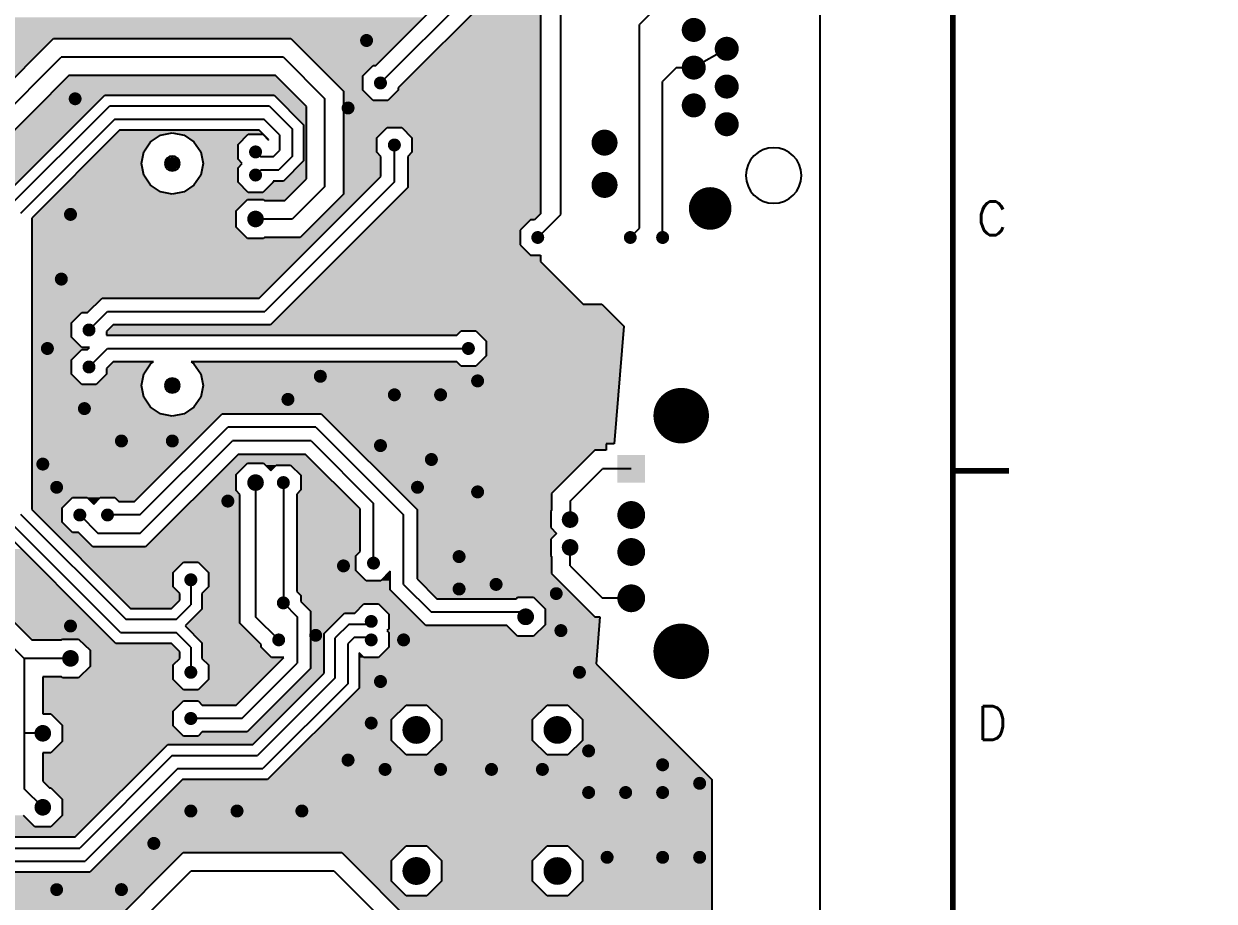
# Model space of a CAD drawing. Extents: x 295 to 953, y 10 to 290.
# Drawn here: x 799.1 to 905.3, y 111.6 to 189.9 of the extents above; entities that cross this region are included whole.
import ezdxf
from ezdxf.enums import TextEntityAlignment as Align

# ---------------------------------------------------------------- set-up
doc = ezdxf.new("R2010")
doc.units = 0
doc.header["$LTSCALE"] = 5
doc.header["$MEASUREMENT"] = 0
doc.layers.get('0').update_dxf_attribs({"linetype": 'CONTINUOUS', "lineweight": 25})
for name, color, linetype in [('19_SOLD_GBR', 4, 'CONTINUOUS'), ('문자', 4, 'CONTINUOUS'), ('테두리', 3, 'CONTINUOUS')]:
    doc.layers.add(name, color=color, linetype=linetype)
doc.layers.add('6', color=6, linetype='CONTINUOUS', lineweight=13)
doc.styles.get("Standard").update_dxf_attribs({"font": 'simplex.shx'})
doc.styles.add('굴림체', font='')
doc.styles.get('굴림체').set_extended_font_data('GulimChe')

# ---------------------------------------------------------------- blocks, each defined once
blk = doc.blocks.new('C')
at = {"layer": '테두리'}
blk.add_line((405, 285), (405, 15), dxfattribs=at)
at = {"layer": '테두리', "const_width": 0.5}
for points in [[(15, 285), (15, 15), (405, 15), (405, 285), (15, 285)], [(410, 150), (405, 150)]]:
    blk.add_lwpolyline(points, dxfattribs=at)
at = {"layer": '문자'}
for s, p in [('C', (408.5, 172.5)), ('D', (408.5, 127.5))]:
    blk.add_text(s, height=3, dxfattribs=at).set_placement(p, align=Align.MIDDLE)

msp = doc.modelspace()

# ---------------------------------------------------------------- linework, layer by layer
for points, const_width in [([(859.41, 189.31, -1), (858.34, 189.31, -1)], 1.07), ([(829.99, 188.37, -1), (829.41, 188.37, -1)], 0.577), ([(862.35, 187.63, -1), (861.28, 187.63, -1)], 1.07), ([(859.41, 185.95, -1), (858.34, 185.95, -1)], 1.07), ([(831.23, 184.58, -1), (830.65, 184.58, -1)], 0.577), ([(862.35, 184.26, -1), (861.28, 184.26, -1)], 1.07), ([(804, 183.17, -1), (803.43, 183.17, -1)], 0.577), ([(859.41, 182.58, -1), (858.34, 182.58, -1)], 1.07), ([(828.34, 182.35, -1), (827.76, 182.35, -1)], 0.577), ([(862.35, 180.9, -1), (861.28, 180.9, -1)], 1.07), ([(832.47, 179.05, -1), (831.89, 179.05, -1)], 0.577), ([(851.5, 179.26, -1), (850.34, 179.26, -1)], 1.16), ([(820.09, 178.43, -1), (819.51, 178.43, -1)], 0.577), ([(812.67, 177.4, -1), (812.09, 177.4, -1)], 0.577), ([(820.09, 176.37, -1), (819.51, 176.37, -1)], 0.577), ([(851.5, 175.49, -1), (850.34, 175.49, -1)], 1.16), ([(861.29, 173.39, -1), (859.39, 173.39, -1)], 1.9), ([(803.59, 172.86, -1), (803.01, 172.86, -1)], 0.577), ([(820.17, 172.45, -1), (819.43, 172.45, -1)], 0.742), ([(845.25, 170.8, -1), (844.68, 170.8, -1)], 0.577), ([(853.5, 170.8, -1), (852.93, 170.8, -1)], 0.577), ([(856.39, 170.8, -1), (855.81, 170.8, -1)], 0.577), ([(802.77, 167.09, -1), (802.19, 167.09, -1)], 0.577), ([(805.24, 162.55, -1), (804.66, 162.55, -1)], 0.577), ([(801.53, 160.9, -1), (800.95, 160.9, -1)], 0.577), ([(839.07, 160.9, -1), (838.49, 160.9, -1)], 0.577), ([(805.24, 159.25, -1), (804.66, 159.25, -1)], 0.577), ([(812.67, 157.6, -1), (812.09, 157.6, -1)], 0.577), ([(825.87, 158.42, -1), (825.29, 158.42, -1)], 0.577), ([(839.89, 158.01, -1), (839.31, 158.01, -1)], 0.577), ([(832.47, 156.77, -1), (831.89, 156.77, -1)], 0.577), ([(836.59, 156.77, -1), (836.01, 156.77, -1)], 0.577), ([(858.99, 154.91, -1), (856.52, 154.91, -1)], 2.48), ([(804.83, 155.54, -1), (804.25, 155.54, -1)], 0.577), ([(822.98, 156.36, -1), (822.4, 156.36, -1)], 0.577), ([(808.13, 152.65, -1), (807.55, 152.65, -1)], 0.577), ([(812.67, 152.65, -1), (812.09, 152.65, -1)], 0.577), ([(831.23, 152.24, -1), (830.65, 152.24, -1)], 0.577), ([(801.12, 150.59, -1), (800.54, 150.59, -1)], 0.577), ([(835.77, 151, -1), (835.19, 151, -1)], 0.577), ([(820.17, 148.94, -1), (819.43, 148.94, -1)], 0.742), ([(802.35, 148.52, -1), (801.78, 148.52, -1)], 0.577), ([(822.57, 148.94, -1), (821.99, 148.94, -1)], 0.577), ([(834.53, 148.52, -1), (833.95, 148.52, -1)], 0.577), ([(839.89, 148.11, -1), (839.31, 148.11, -1)], 0.577), ([(817.62, 147.29, -1), (817.04, 147.29, -1)], 0.577), ([(804.42, 146.05, -1), (803.84, 146.05, -1)], 0.577), ([(806.89, 146.05, -1), (806.31, 146.05, -1)], 0.577), ([(853.92, 146.05, -1), (852.68, 146.05, -1)], 1.24), ([(848.22, 145.64, -1), (847.48, 145.64, -1)], 0.742), ([(848.22, 143.16, -1), (847.48, 143.16, -1)], 0.742), ([(853.92, 142.75, -1), (852.68, 142.75, -1)], 1.24), ([(830.61, 141.76, -1), (830.03, 141.76, -1)], 0.577), ([(838.24, 142.34, -1), (837.66, 142.34, -1)], 0.577), ([(827.93, 141.51, -1), (827.35, 141.51, -1)], 0.577), ([(814.32, 140.27, -1), (813.74, 140.27, -1)], 0.577), ([(841.54, 139.86, -1), (840.96, 139.86, -1)], 0.577), ([(838.24, 139.45, -1), (837.66, 139.45, -1)], 0.577), ([(846.9, 139.04, -1), (846.33, 139.04, -1)], 0.577), ([(853.92, 138.62, -1), (852.68, 138.62, -1)], 1.24), ([(822.57, 138.21, -1), (821.99, 138.21, -1)], 0.577), ([(830.4, 136.56, -1), (829.83, 136.56, -1)], 0.577), ([(844.26, 136.97, -1), (843.51, 136.97, -1)], 0.742), ([(803.59, 136.15, -1), (803.01, 136.15, -1)], 0.577), ([(825.45, 135.32, -1), (824.88, 135.32, -1)], 0.577), ([(847.32, 135.74, -1), (846.74, 135.74, -1)], 0.577), ([(858.99, 133.89, -1), (856.52, 133.89, -1)], 2.48), ([(822.15, 134.91, -1), (821.58, 134.91, -1)], 0.577), ([(830.4, 134.91, -1), (829.83, 134.91, -1)], 0.577), ([(833.29, 134.91, -1), (832.71, 134.91, -1)], 0.577), ([(803.67, 133.26, -1), (802.93, 133.26, -1)], 0.742), ([(814.32, 132.02, -1), (813.74, 132.02, -1)], 0.577), ([(831.23, 131.2, -1), (830.65, 131.2, -1)], 0.577), ([(848.97, 132.02, -1), (848.39, 132.02, -1)], 0.577), ([(814.32, 127.9, -1), (813.74, 127.9, -1)], 0.577), ([(830.4, 127.49, -1), (829.83, 127.49, -1)], 0.577), ([(834.76, 126.88, -1), (833.52, 126.88, -1)], 1.24), ([(847.33, 126.88, -1), (846.1, 126.88, -1)], 1.24), ([(801.2, 126.58, -1), (800.46, 126.58, -1)], 0.742), ([(849.79, 125.01, -1), (849.21, 125.01, -1)], 0.577), ([(828.34, 124.19, -1), (827.76, 124.19, -1)], 0.577), ([(856.39, 123.77, -1), (855.81, 123.77, -1)], 0.577), ([(831.64, 123.36, -1), (831.06, 123.36, -1)], 0.577), ([(836.59, 123.36, -1), (836.01, 123.36, -1)], 0.577), ([(841.13, 123.36, -1), (840.55, 123.36, -1)], 0.577), ([(845.67, 123.36, -1), (845.09, 123.36, -1)], 0.577), ([(859.69, 122.12, -1), (859.11, 122.12, -1)], 0.577), ([(849.79, 121.3, -1), (849.21, 121.3, -1)], 0.577), ([(853.09, 121.3, -1), (852.51, 121.3, -1)], 0.577), ([(856.39, 121.3, -1), (855.81, 121.3, -1)], 0.577), ([(801.2, 119.98, -1), (800.46, 119.98, -1)], 0.742), ([(814.32, 119.65, -1), (813.74, 119.65, -1)], 0.577), ([(818.44, 119.65, -1), (817.86, 119.65, -1)], 0.577), ([(824.22, 119.65, -1), (823.64, 119.65, -1)], 0.577), ([(811.02, 116.76, -1), (810.44, 116.76, -1)], 0.577), ([(851.44, 115.52, -1), (850.86, 115.52, -1)], 0.577), ([(856.39, 115.52, -1), (855.81, 115.52, -1)], 0.577), ([(859.69, 115.52, -1), (859.11, 115.52, -1)], 0.577), ([(834.76, 114.3, -1), (833.52, 114.3, -1)], 1.24), ([(847.33, 114.3, -1), (846.1, 114.3, -1)], 1.24), ([(802.35, 112.64, -1), (801.78, 112.64, -1)], 0.577), ([(808.13, 112.64, -1), (807.55, 112.64, -1)], 0.577)]:
    msp.add_lwpolyline(points, format="xyb", close=True, dxfattribs=dict(const_width=const_width))
msp.add_solid([(852.06, 151.41), (852.06, 148.94), (854.54, 151.41), (854.54, 148.94)])
at = {"layer": '19_SOLD_GBR', "color": 7}
for p, q in [((870.13, 232.67), (870.13, 102.32)), ((845.21, 202.22), (845.21, 172.92)), ((830.52, 186.14), (840.68, 196.3)), ((830.94, 184.58), (842.08, 195.71)), ((847.03, 172.86), (847.03, 195.96)), ((843.48, 195.13), (832.51, 184.16)), ((856.93, 192.68), (854.04, 189.79)), ((854.04, 171.62), (854.04, 189.79)), ((788.45, 175.2), (801.79, 188.54)), ((801.79, 188.54), (822.96, 188.54)), ((822.96, 188.54), (827.64, 183.86)), ((790.1, 174.51), (802.48, 186.89)), ((822.28, 186.89), (802.48, 186.89)), ((822.28, 186.89), (825.99, 183.17)), ((861.81, 187.63), (858.87, 185.95)), ((829.37, 185.23), (830.29, 186.14)), ((830.29, 186.14), (830.52, 186.14)), ((857.34, 185.95), (856.1, 184.71)), ((857.34, 185.95), (858.87, 185.95)), ((803.16, 185.24), (791.75, 173.83)), ((821.59, 185.24), (803.16, 185.24)), ((824.34, 182.49), (821.59, 185.24)), ((829.37, 183.93), (829.37, 185.23)), ((856.1, 170.8), (856.1, 184.71)), ((827.64, 183.86), (827.64, 174.65)), ((830.29, 183.01), (829.37, 183.93)), ((832.51, 183.93), (831.59, 183.01)), ((832.51, 184.16), (832.51, 183.93)), ((796.7, 173.85), (806.36, 183.5)), ((806.36, 183.5), (821.45, 183.5)), ((821.45, 183.5), (824.09, 180.86)), ((825.99, 175.34), (825.99, 183.17)), ((831.59, 183.01), (830.29, 183.01)), ((797.69, 173.44), (806.77, 182.51)), ((821.04, 182.51), (806.77, 182.51)), ((821.04, 182.51), (823.1, 180.45)), ((824.34, 176.02), (824.34, 182.49)), ((807.26, 181.36), (798.85, 172.94)), ((807.26, 181.36), (820.55, 181.36)), ((821.95, 179.96), (820.55, 181.36)), ((823.1, 178.06), (823.1, 180.45)), ((824.09, 180.86), (824.09, 177.65)), ((830.61, 179.7), (831.53, 180.62)), ((831.53, 180.62), (832.83, 180.62)), ((832.83, 180.62), (833.75, 179.7)), ((807.67, 180.37), (799.84, 172.53)), ((820.13, 180.37), (807.67, 180.37)), ((810.44, 179.34), (811.33, 179.93)), ((811.33, 179.93), (812.38, 180.14)), ((812.38, 180.14), (813.43, 179.93)), ((813.43, 179.93), (814.31, 179.34)), ((818.24, 179.08), (819.15, 180)), ((819.15, 180), (820.45, 180)), ((820.96, 179.55), (820.13, 180.37)), ((820.45, 180), (820.96, 179.49)), ((820.96, 179.49), (820.96, 179.55)), ((821.95, 179.96), (821.95, 178.55)), ((830.61, 178.4), (830.61, 179.7)), ((833.75, 179.7), (833.75, 178.4)), ((809.64, 177.4), (809.85, 178.45)), ((809.85, 178.45), (810.44, 179.34)), ((814.31, 179.34), (814.91, 178.45)), ((814.91, 178.45), (815.12, 177.4)), ((818.24, 177.78), (818.24, 179.08)), ((819.8, 178.43), (820.26, 177.98)), ((821.37, 177.98), (821.95, 178.55)), ((830.98, 178.03), (830.61, 178.4)), ((832.18, 175.75), (832.18, 179.05)), ((833.75, 178.4), (833.37, 178.03)), ((809.85, 176.35), (809.64, 177.4)), ((813.04, 177.4), (811.72, 177.4)), ((812.38, 178.06), (812.38, 176.74)), ((815.12, 177.4), (814.91, 176.35)), ((818.62, 177.4), (818.24, 177.78)), ((818.24, 177.02), (818.62, 177.4)), ((821.37, 177.98), (820.26, 177.98)), ((823.1, 178.06), (821.87, 176.82)), ((824.09, 177.65), (822.28, 175.83)), ((830.98, 176.24), (830.98, 178.03)), ((833.37, 178.03), (833.37, 175.25)), ((810.44, 175.46), (809.85, 176.35)), ((814.91, 176.35), (814.31, 175.46)), ((818.24, 175.72), (818.24, 177.02)), ((819.8, 176.37), (820.26, 176.82)), ((820.13, 165.4), (830.98, 176.24)), ((820.26, 176.82), (821.87, 176.82)), ((811.33, 174.87), (810.44, 175.46)), ((814.31, 175.46), (813.43, 174.87)), ((819.15, 174.8), (818.24, 175.72)), ((821.37, 175.72), (820.45, 174.8)), ((832.18, 175.75), (820.63, 164.2)), ((833.37, 175.25), (821.12, 163)), ((821.37, 175.83), (821.37, 175.72)), ((822.28, 175.83), (821.37, 175.83)), ((822.42, 174.1), (824.34, 176.02)), ((825.99, 175.34), (823.1, 172.45)), ((812.38, 174.66), (811.33, 174.87)), ((813.43, 174.87), (812.38, 174.66)), ((818.07, 173.17), (819.08, 174.18)), ((819.08, 174.18), (820.52, 174.18)), ((820.45, 174.8), (819.15, 174.8)), ((820.52, 174.18), (820.6, 174.1)), ((820.6, 174.1), (822.42, 174.1)), ((827.64, 174.65), (823.79, 170.8)), ((818.07, 171.73), (818.07, 173.17)), ((799.84, 172.53), (799.84, 146.54)), ((819.8, 172.45), (823.1, 172.45)), ((844.31, 172.37), (843.4, 171.45)), ((844.67, 172.37), (844.31, 172.37)), ((845.21, 172.92), (844.67, 172.37)), ((844.97, 170.8), (847.03, 172.86)), ((819.08, 170.72), (818.07, 171.73)), ((843.4, 171.45), (843.4, 170.15)), ((853.22, 170.8), (854.04, 171.62)), ((820.52, 170.72), (819.08, 170.72)), ((820.6, 170.8), (820.52, 170.72)), ((823.79, 170.8), (820.6, 170.8)), ((843.4, 170.15), (844.31, 169.23)), ((844.31, 169.23), (845.21, 169.23)), ((845.21, 169.23), (845.21, 168.67)), ((845.21, 168.67), (849.02, 164.86)), ((804.83, 164.12), (806.11, 165.4)), ((806.11, 165.4), (820.13, 165.4)), ((849.02, 164.86), (850.67, 164.86)), ((850.67, 164.86), (852.63, 162.9)), ((803.39, 163.2), (804.3, 164.12)), ((804.3, 164.12), (804.83, 164.12)), ((804.95, 162.55), (806.6, 164.2)), ((806.6, 164.2), (820.63, 164.2)), ((803.39, 161.9), (803.39, 163.2)), ((807.1, 163), (806.52, 162.43)), ((806.52, 162.43), (806.52, 162.1)), ((821.12, 163), (807.1, 163)), ((837.76, 162.1), (838.13, 162.47)), ((838.13, 162.47), (839.43, 162.47)), ((839.43, 162.47), (840.35, 161.55)), ((852.63, 162.9), (851.77, 152.4)), ((804.3, 160.98), (803.39, 161.9)), ((806.52, 162.1), (837.76, 162.1)), ((840.35, 161.55), (840.35, 160.25)), ((803.39, 159.9), (804.3, 160.82)), ((804.99, 160.98), (804.3, 160.98)), ((804.3, 160.82), (804.83, 160.82)), ((804.83, 160.82), (804.99, 160.98)), ((804.95, 159.25), (806.6, 160.9)), ((806.6, 160.9), (838.78, 160.9)), ((803.39, 158.6), (803.39, 159.9)), ((807.1, 159.7), (806.52, 159.13)), ((810.69, 159.7), (807.1, 159.7)), ((809.85, 158.65), (810.44, 159.54)), ((810.44, 159.54), (810.69, 159.7)), ((814.06, 159.7), (814.31, 159.54)), ((837.76, 159.7), (814.06, 159.7)), ((814.31, 159.54), (814.91, 158.65)), ((838.13, 159.33), (837.76, 159.7)), ((839.43, 159.33), (838.13, 159.33)), ((840.35, 160.25), (839.43, 159.33)), ((804.3, 157.68), (803.39, 158.6)), ((806.52, 158.6), (805.6, 157.68)), ((806.52, 159.13), (806.52, 158.6)), ((809.64, 157.6), (809.85, 158.65)), ((812.38, 158.26), (812.38, 156.94)), ((814.91, 158.65), (815.12, 157.6)), ((805.6, 157.68), (804.3, 157.68)), ((809.85, 156.55), (809.64, 157.6)), ((813.04, 157.6), (811.72, 157.6)), ((815.12, 157.6), (814.91, 156.55)), ((810.44, 155.66), (809.85, 156.55)), ((814.91, 156.55), (814.31, 155.66)), ((809, 147.25), (816.83, 155.08)), ((811.33, 155.07), (810.44, 155.66)), ((812.38, 154.86), (811.33, 155.07)), ((813.43, 155.07), (812.38, 154.86)), ((814.31, 155.66), (813.43, 155.07)), ((816.83, 155.08), (825.66, 155.08)), ((825.66, 155.08), (834.2, 146.54)), ((809.49, 146.05), (817.33, 153.89)), ((825.17, 153.89), (817.33, 153.89)), ((825.17, 153.89), (833, 146.05)), ((809.49, 144.4), (817.74, 152.65)), ((824.75, 152.65), (817.74, 152.65)), ((824.75, 152.65), (830.32, 147.08)), ((850.06, 151.82), (846.2, 147.97)), ((851.07, 151.82), (850.06, 151.82)), ((851.07, 152.4), (851.07, 151.82)), ((851.77, 152.4), (851.07, 152.4)), ((818.24, 151.45), (809.99, 143.2)), ((824.26, 151.45), (818.24, 151.45)), ((829.13, 146.59), (824.26, 151.45)), ((818.07, 149.66), (819.08, 150.67)), ((819.08, 150.67), (820.52, 150.67)), ((820.52, 150.67), (821.16, 150.03)), ((821.16, 150.03), (821.63, 150.5)), ((821.63, 150.5), (822.93, 150.5)), ((822.93, 150.5), (823.85, 149.59)), ((847.85, 147.29), (850.74, 150.17)), ((853.3, 150.17), (850.74, 150.17)), ((818.07, 148.22), (818.07, 149.66)), ((819.8, 148.94), (819.8, 136.97)), ((822.28, 148.94), (822.28, 138.21)), ((823.85, 149.59), (823.85, 148.29)), ((802.56, 146.7), (803.48, 147.62)), ((803.48, 147.62), (804.78, 147.62)), ((804.78, 147.62), (805.37, 147.03)), ((805.37, 147.03), (805.95, 147.62)), ((805.95, 147.62), (807.25, 147.62)), ((807.25, 147.62), (807.62, 147.25)), ((818.4, 147.89), (818.07, 148.22)), ((818.4, 136.39), (818.4, 147.89)), ((823.85, 148.29), (823.47, 147.92)), ((823.47, 147.92), (823.47, 139.23)), ((846.2, 147.97), (846.2, 146.44)), ((799.84, 146.54), (808.66, 137.72)), ((802.56, 145.4), (802.56, 146.7)), ((807.62, 147.25), (809, 147.25)), ((829.13, 142.78), (829.13, 146.59)), ((830.32, 141.76), (830.32, 147.08)), ((834.2, 146.54), (834.2, 140.36)), ((847.85, 147.29), (847.85, 145.64)), ((807.76, 135.57), (797.69, 145.64)), ((798.85, 146.13), (808.25, 136.73)), ((804.13, 146.05), (805.78, 144.4)), ((809.49, 146.05), (806.6, 146.05)), ((833, 139.86), (833, 146.05)), ((846.2, 146.44), (846.12, 146.36)), ((846.12, 146.36), (846.12, 144.92)), ((807.35, 134.58), (796.7, 145.23)), ((803.48, 144.48), (802.56, 145.4)), ((804, 144.48), (803.48, 144.48)), ((805.28, 143.2), (804, 144.48)), ((809.49, 144.4), (805.78, 144.4)), ((846.12, 144.92), (846.64, 144.4)), ((846.64, 144.4), (846.12, 143.88)), ((846.12, 143.88), (846.12, 142.44)), ((799.18, 133.26), (790.1, 142.34)), ((791.75, 143.02), (799.86, 134.91)), ((809.99, 143.2), (805.28, 143.2)), ((828.75, 142.41), (829.13, 142.78)), ((828.75, 141.11), (828.75, 142.41)), ((846.12, 142.44), (846.2, 142.36)), ((846.2, 142.36), (846.2, 140.83)), ((847.85, 141.51), (847.85, 143.16)), ((812.46, 140.93), (813.38, 141.84)), ((813.38, 141.84), (814.68, 141.84)), ((814.68, 141.84), (815.6, 140.93)), ((847.85, 141.51), (850.74, 138.62)), ((812.46, 139.63), (812.46, 140.93)), ((814.03, 140.27), (814.03, 138.05)), ((815.6, 140.93), (815.6, 139.63)), ((829.67, 140.19), (828.75, 141.11)), ((830.97, 140.19), (829.67, 140.19)), ((831.81, 141.03), (830.97, 140.19)), ((831.81, 139.37), (831.81, 141.03)), ((834.2, 140.36), (835.97, 138.58)), ((846.2, 140.83), (850.06, 136.97)), ((813.04, 139.05), (812.46, 139.63)), ((815.6, 139.63), (815.02, 139.05)), ((823.47, 139.23), (823.85, 138.86)), ((834.98, 136.19), (831.81, 139.37)), ((833, 139.86), (835.48, 137.39)), ((812.3, 137.72), (813.04, 138.46)), ((812.71, 136.73), (814.03, 138.05)), ((813.04, 138.46), (813.04, 139.05)), ((815.02, 139.05), (815.02, 137.64)), ((822.28, 138.21), (823.52, 136.97)), ((823.85, 138.86), (823.85, 138.34)), ((823.85, 138.34), (824.71, 137.47)), ((828.64, 137.3), (829.46, 138.13)), ((829.46, 138.13), (830.76, 138.13)), ((830.76, 138.13), (831.68, 137.21)), ((835.97, 138.58), (843.04, 138.58)), ((843.04, 138.58), (843.17, 138.71)), ((843.17, 138.71), (844.6, 138.71)), ((844.6, 138.71), (845.62, 137.69)), ((853.3, 138.62), (850.74, 138.62)), ((808.66, 137.72), (812.3, 137.72)), ((815.02, 137.64), (813.53, 136.15)), ((821.87, 134.91), (819.8, 136.97)), ((823.52, 136.97), (823.52, 132.85)), ((824.71, 137.47), (824.71, 132.35)), ((825.91, 135.49), (827.72, 137.3)), ((827.72, 137.3), (828.64, 137.3)), ((831.68, 137.21), (831.68, 135.91)), ((843.88, 137.39), (835.48, 137.39)), ((843.88, 136.97), (843.88, 137.39)), ((845.62, 137.69), (845.62, 136.26)), ((850.06, 136.97), (850.5, 136.97)), ((850.5, 136.97), (850.16, 132.79)), ((812.71, 136.73), (808.25, 136.73)), ((813.53, 136.15), (815.02, 134.66)), ((820.3, 134.5), (818.4, 136.39)), ((828.14, 136.31), (826.9, 135.08)), ((828.14, 136.31), (829.87, 136.31)), ((830.12, 136.56), (829.87, 136.31)), ((831.68, 135.91), (831.51, 135.74)), ((842.22, 136.19), (834.98, 136.19)), ((843.17, 135.24), (842.22, 136.19)), ((845.62, 136.26), (844.6, 135.24)), ((799.86, 134.91), (802.5, 134.91)), ((802.5, 134.91), (802.58, 134.99)), ((802.58, 134.99), (804.02, 134.99)), ((804.02, 134.99), (805.04, 133.98)), ((807.76, 135.57), (812.71, 135.57)), ((814.03, 134.25), (812.71, 135.57)), ((825.91, 131.94), (825.91, 135.49)), ((826.9, 131.53), (826.9, 135.08)), ((828.63, 135.16), (828.05, 134.58)), ((828.63, 135.16), (829.87, 135.16)), ((830.12, 134.91), (829.87, 135.16)), ((831.51, 135.74), (831.68, 135.56)), ((831.68, 135.56), (831.68, 134.26)), ((844.6, 135.24), (843.17, 135.24)), ((805.04, 133.98), (805.04, 132.54)), ((812.3, 134.58), (807.35, 134.58)), ((813.04, 133.84), (812.3, 134.58)), ((813.04, 133.25), (813.04, 133.84)), ((814.03, 134.25), (814.03, 132.02)), ((815.02, 134.66), (815.02, 133.25)), ((820.3, 134.26), (820.3, 134.5)), ((821.21, 133.34), (820.3, 134.26)), ((828.05, 131.03), (828.05, 134.58)), ((829.04, 133.77), (829.04, 130.62)), ((829.46, 133.34), (829.04, 133.77)), ((831.68, 134.26), (830.76, 133.34)), ((803.3, 133.26), (799.18, 133.26)), ((799.18, 133.26), (799.18, 126.58)), ((812.46, 132.68), (813.04, 133.25)), ((815.02, 133.25), (815.6, 132.68)), ((818.07, 129.1), (822.32, 133.34)), ((818.57, 127.9), (823.52, 132.85)), ((822.32, 133.34), (821.21, 133.34)), ((830.76, 133.34), (829.46, 133.34)), ((850.16, 132.79), (860.48, 122.47)), ((805.04, 132.54), (804.02, 131.53)), ((812.46, 131.38), (812.46, 132.68)), ((815.6, 132.68), (815.6, 131.38)), ((824.71, 132.35), (819.06, 126.7)), ((819.56, 125.59), (825.91, 131.94)), ((800.83, 131.61), (800.83, 128.31)), ((802.5, 131.61), (800.83, 131.61)), ((802.58, 131.53), (802.5, 131.61)), ((804.02, 131.53), (802.58, 131.53)), ((813.38, 130.46), (812.46, 131.38)), ((815.6, 131.38), (814.68, 130.46)), ((826.9, 131.53), (819.97, 124.6)), ((828.05, 131.03), (820.46, 123.44)), ((829.04, 130.62), (820.87, 122.45)), ((814.68, 130.46), (813.38, 130.46)), ((812.46, 128.55), (813.38, 129.47)), ((812.46, 127.25), (812.46, 128.55)), ((813.38, 129.47), (814.68, 129.47)), ((814.68, 129.47), (815.05, 129.1)), ((815.05, 129.1), (818.07, 129.1)), ((831.91, 127.8), (833.22, 129.1)), ((833.22, 129.1), (835.06, 129.1)), ((835.06, 129.1), (836.37, 127.8)), ((844.49, 127.8), (845.79, 129.1)), ((845.79, 129.1), (847.64, 129.1)), ((847.64, 129.1), (848.94, 127.8)), ((800.83, 128.31), (801.55, 128.31)), ((801.55, 128.31), (802.56, 127.3)), ((818.57, 127.9), (814.03, 127.9)), ((831.91, 125.95), (831.91, 127.8)), ((836.37, 127.8), (836.37, 125.95)), ((844.49, 125.95), (844.49, 127.8)), ((848.94, 127.8), (848.94, 125.95)), ((800.83, 126.58), (799.18, 126.58)), ((799.18, 126.58), (799.18, 121.63)), ((802.56, 127.3), (802.56, 125.86)), ((813.38, 126.33), (812.46, 127.25)), ((814.68, 126.33), (813.38, 126.33)), ((815.05, 126.7), (814.68, 126.33)), ((819.06, 126.7), (815.05, 126.7)), ((802.56, 125.86), (801.55, 124.85)), ((803.72, 117.34), (811.97, 125.59)), ((811.97, 125.59), (819.56, 125.59)), ((833.22, 124.65), (831.91, 125.95)), ((836.37, 125.95), (835.06, 124.65)), ((845.79, 124.65), (844.49, 125.95)), ((848.94, 125.95), (847.64, 124.65)), ((800.83, 124.85), (800.83, 122.31)), ((801.55, 124.85), (800.83, 124.85)), ((812.38, 124.6), (804.13, 116.35)), ((812.38, 124.6), (819.97, 124.6)), ((835.06, 124.65), (833.22, 124.65)), ((847.64, 124.65), (845.79, 124.65)), ((812.87, 123.44), (804.62, 115.19)), ((812.87, 123.44), (820.46, 123.44)), ((800.83, 122.31), (801.43, 121.71)), ((813.28, 122.45), (805.03, 114.2)), ((820.87, 122.45), (813.28, 122.45)), ((860.48, 122.47), (860.48, 104.14)), ((800.83, 119.98), (799.18, 121.63)), ((801.43, 121.71), (801.55, 121.71)), ((801.55, 121.71), (802.56, 120.7)), ((802.56, 120.7), (802.56, 119.26)), ((800.11, 118.25), (799.1, 119.26)), ((802.56, 119.26), (801.55, 118.25)), ((801.55, 118.25), (800.11, 118.25)), ((797.61, 117.34), (803.72, 117.34)), ((797.2, 116.35), (804.13, 116.35)), ((800.14, 102.74), (813.34, 115.94)), ((813.34, 115.94), (827.5, 115.94)), ((827.5, 115.94), (835.79, 107.64)), ((831.91, 115.23), (833.22, 116.53)), ((833.22, 116.53), (835.06, 116.53)), ((835.06, 116.53), (836.37, 115.23)), ((844.49, 115.23), (845.79, 116.53)), ((845.79, 116.53), (847.64, 116.53)), ((847.64, 116.53), (848.94, 115.23)), ((796.7, 115.19), (804.62, 115.19)), ((831.91, 113.38), (831.91, 115.23)), ((836.37, 115.23), (836.37, 113.38)), ((844.49, 113.38), (844.49, 115.23)), ((848.94, 115.23), (848.94, 113.38)), ((805.03, 114.2), (796.29, 114.2)), ((800.83, 101.09), (814.03, 114.29)), ((826.82, 114.29), (814.03, 114.29)), ((826.82, 114.29), (834.14, 106.96)), ((833.22, 112.08), (831.91, 113.38)), ((836.37, 113.38), (835.06, 112.08)), ((845.79, 112.08), (844.49, 113.38)), ((848.94, 113.38), (847.64, 112.08)), ((835.06, 112.08), (833.22, 112.08)), ((847.64, 112.08), (845.79, 112.08))]:
    msp.add_line(p, q, dxfattribs=at)
for centre, radius, start, end in [((866, 176.33), 2.48, 0, 180), ((812.38, 177.4), 0.66, 0, 180), ((812.38, 177.4), 0.66, 180, 0), ((866, 176.33), 2.48, 180, 0), ((812.38, 157.6), 0.66, 0, 180), ((812.38, 157.6), 0.66, 180, 0)]:
    msp.add_arc(centre, radius, start, end, dxfattribs=at)
for points in [[(845.21, 184.16), (845.21, 195.13), (832.51, 184.16), (843.48, 195.13)], [(832.92, 188.54), (834.81, 190.43), (744.07, 188.54), (744.07, 190.43)], [(794.78, 181.52), (801.79, 188.54), (744.07, 181.52), (744.07, 188.54)], [(832.92, 188.54), (832.92, 188.54), (822.96, 188.54), (801.79, 188.54)], [(830.52, 186.14), (832.92, 188.54), (825.35, 186.14), (822.96, 188.54)], [(829.37, 185.23), (830.29, 186.14), (826.27, 185.23), (825.35, 186.14)], [(823.33, 183.5), (821.59, 185.24), (801.43, 183.5), (803.16, 185.24)], [(821.59, 185.24), (821.59, 185.24), (806.36, 185.24), (821.59, 185.24)], [(829.37, 183.93), (829.37, 185.23), (827.57, 183.93), (826.27, 185.23)], [(829.44, 183.86), (829.37, 183.93), (827.64, 183.86), (827.57, 183.93)], [(830.29, 183.01), (829.44, 183.86), (827.64, 183.01), (827.64, 183.86)], [(845.21, 183.01), (845.21, 183.93), (831.59, 183.01), (832.51, 183.93)], [(845.21, 183.93), (845.21, 184.16), (832.51, 183.93), (832.51, 184.16)], [(796.7, 173.85), (806.36, 183.5), (791.77, 173.85), (801.43, 183.5)], [(823.33, 183.5), (823.33, 183.5), (821.45, 183.5), (806.36, 183.5)], [(824.34, 182.49), (823.33, 183.5), (822.46, 182.49), (821.45, 183.5)], [(845.21, 180.62), (845.21, 183.01), (827.64, 180.62), (827.64, 183.01)], [(845.21, 183.01), (845.21, 183.01), (831.53, 183.01), (831.59, 183.01)], [(824.34, 180.86), (824.34, 182.49), (824.09, 180.86), (822.46, 182.49)], [(824.34, 177.65), (824.34, 180.86), (824.09, 177.65), (824.09, 180.86)], [(830.61, 179.7), (831.53, 180.62), (827.64, 179.7), (827.64, 180.62)], [(845.21, 180.62), (845.21, 180.62), (832.83, 180.62), (831.53, 180.62)], [(845.21, 179.7), (845.21, 180.62), (833.75, 179.7), (832.83, 180.62)], [(810.44, 179.34), (811.33, 179.93), (806.64, 179.34), (807.23, 179.93)], [(811.33, 179.93), (812.38, 180.14), (807.23, 179.93), (807.44, 180.14)], [(820.37, 180.14), (820.13, 180.37), (807.44, 180.14), (807.67, 180.37)], [(820.13, 180.37), (820.13, 180.37), (812.38, 180.37), (820.13, 180.37)], [(820.51, 180), (820.37, 180.14), (813.08, 180), (812.38, 180.14)], [(819.08, 179.93), (819.15, 180), (813.43, 179.93), (813.08, 180)], [(818.49, 179.34), (819.08, 179.93), (814.31, 179.34), (813.43, 179.93)], [(820.51, 180), (820.51, 180), (820.45, 180), (819.15, 180)], [(820.96, 179.55), (820.51, 180), (820.9, 179.55), (820.45, 180)], [(820.96, 179.49), (820.96, 179.55), (820.96, 179.49), (820.9, 179.55)], [(830.61, 178.4), (830.61, 179.7), (827.64, 178.4), (827.64, 179.7)], [(845.21, 178.4), (845.21, 179.7), (833.75, 178.4), (833.75, 179.7)], [(809.64, 177.4), (809.85, 178.45), (804.7, 177.4), (805.75, 178.45)], [(809.85, 178.45), (810.44, 179.34), (805.75, 178.45), (806.64, 179.34)], [(818.24, 179.08), (818.49, 179.34), (814.48, 179.08), (814.31, 179.34)], [(818.24, 178.45), (818.24, 179.08), (814.91, 178.45), (814.48, 179.08)], [(818.24, 177.78), (818.24, 178.45), (815.04, 177.78), (814.91, 178.45)], [(830.98, 178.03), (830.61, 178.4), (827.64, 178.03), (827.64, 178.4)], [(845.21, 178.03), (845.21, 178.4), (833.37, 178.03), (833.75, 178.4)], [(809.85, 176.35), (809.64, 177.4), (803.66, 176.35), (804.7, 177.4)], [(818.62, 177.4), (818.24, 177.78), (815.12, 177.4), (815.04, 177.78)], [(818.24, 177.02), (818.62, 177.4), (815.04, 177.02), (815.12, 177.4)], [(824.34, 176.02), (824.34, 177.65), (822.46, 176.02), (824.09, 177.65)], [(830.98, 176.24), (830.98, 178.03), (827.64, 176.24), (827.64, 178.03)], [(845.21, 175.25), (845.21, 178.03), (833.37, 175.25), (833.37, 178.03)], [(810.44, 175.46), (809.85, 176.35), (802.77, 175.46), (803.66, 176.35)], [(818.24, 175.72), (818.24, 176.35), (814.49, 175.72), (814.91, 176.35)], [(818.24, 176.35), (818.24, 177.02), (814.91, 176.35), (815.04, 177.02)], [(829.39, 174.65), (830.98, 176.24), (827.64, 174.65), (827.64, 176.24)], [(811.33, 174.87), (810.44, 175.46), (802.17, 174.87), (802.77, 175.46)], [(819.08, 174.87), (818.49, 175.46), (813.43, 174.87), (814.31, 175.46)], [(818.49, 175.46), (818.24, 175.72), (814.31, 175.46), (814.49, 175.72)], [(823.12, 174.8), (824.04, 175.72), (820.45, 174.8), (821.37, 175.72)], [(824.04, 175.72), (824.15, 175.83), (821.37, 175.72), (821.37, 175.83)], [(824.15, 175.83), (824.15, 175.83), (821.37, 175.83), (822.28, 175.83)], [(824.15, 175.83), (824.34, 176.02), (822.28, 175.83), (822.46, 176.02)], [(845.21, 172.92), (845.21, 175.25), (831.03, 172.92), (833.37, 175.25)], [(818.07, 173.17), (819.08, 174.18), (800.47, 173.17), (801.49, 174.18)], [(822.5, 174.18), (822.98, 174.66), (801.49, 174.18), (801.96, 174.66)], [(812.38, 174.66), (811.33, 174.87), (801.96, 174.66), (802.17, 174.87)], [(822.98, 174.66), (823.12, 174.8), (812.38, 174.66), (813.08, 174.8)], [(819.15, 174.8), (819.08, 174.87), (813.08, 174.8), (813.43, 174.87)], [(822.5, 174.18), (822.5, 174.18), (820.52, 174.18), (819.08, 174.18)], [(822.42, 174.1), (822.5, 174.18), (820.6, 174.1), (820.52, 174.18)], [(825.54, 170.8), (829.39, 174.65), (823.79, 170.8), (827.64, 174.65)], [(818.07, 172.53), (818.07, 173.17), (799.84, 172.53), (800.47, 173.17)], [(818.07, 171.73), (818.07, 172.53), (799.84, 171.73), (799.84, 172.53)], [(843.4, 171.45), (844.31, 172.37), (829.57, 171.45), (830.49, 172.37)], [(844.67, 172.37), (845.21, 172.92), (830.49, 172.37), (831.03, 172.92)], [(819.08, 170.72), (818.07, 171.73), (799.84, 170.72), (799.84, 171.73)], [(843.4, 170.15), (843.4, 171.45), (828.27, 170.15), (829.57, 171.45)], [(820.13, 165.4), (825.45, 170.72), (799.84, 165.4), (799.84, 170.72)], [(825.45, 170.72), (825.54, 170.8), (820.52, 170.72), (820.6, 170.8)], [(825.54, 170.8), (825.54, 170.8), (820.6, 170.8), (823.79, 170.8)], [(844.31, 169.23), (843.4, 170.15), (827.35, 169.23), (828.27, 170.15)], [(845.21, 168.67), (845.21, 169.23), (826.79, 168.67), (827.35, 169.23)], [(849.02, 164.86), (845.79, 168.09), (822.98, 164.86), (826.21, 168.09)], [(845.79, 168.09), (845.21, 168.67), (826.21, 168.09), (826.79, 168.67)], [(804.83, 164.12), (806.11, 165.4), (799.84, 164.12), (799.84, 165.4)], [(852.53, 163), (850.67, 164.86), (821.12, 163), (822.98, 164.86)], [(803.39, 163.2), (804.3, 164.12), (799.84, 163.2), (799.84, 164.12)], [(803.39, 161.9), (803.39, 163.2), (799.84, 161.9), (799.84, 163.2)], [(838.09, 162.43), (838.13, 162.47), (806.52, 162.43), (806.56, 162.47)], [(837.76, 162.1), (838.09, 162.43), (806.52, 162.1), (806.52, 162.43)], [(852.6, 162.47), (852.63, 162.9), (806.56, 162.47), (806.99, 162.9)], [(852.63, 162.9), (852.53, 163), (806.99, 162.9), (807.1, 163)], [(852.53, 163), (852.53, 163), (807.1, 163), (821.12, 163)], [(852.6, 162.47), (852.6, 162.47), (839.43, 162.47), (838.13, 162.47)], [(852.52, 161.55), (852.6, 162.47), (840.35, 161.55), (839.43, 162.47)], [(804.3, 160.98), (803.39, 161.9), (799.84, 160.98), (799.84, 161.9)], [(852.41, 160.25), (852.52, 161.55), (840.35, 160.25), (840.35, 161.55)], [(804.83, 160.82), (804.99, 160.98), (799.84, 160.82), (799.84, 160.98)], [(803.39, 159.9), (804.3, 160.82), (799.84, 159.9), (799.84, 160.82)], [(803.39, 158.6), (803.39, 159.9), (799.84, 158.6), (799.84, 159.9)], [(810.17, 159.13), (810.44, 159.54), (806.52, 159.13), (806.93, 159.54)], [(810.44, 159.54), (810.69, 159.7), (806.93, 159.54), (807.1, 159.7)], [(810.69, 159.7), (810.69, 159.7), (807.1, 159.7), (810.69, 159.7)], [(837.92, 159.54), (837.76, 159.7), (814.31, 159.54), (814.06, 159.7)], [(837.76, 159.7), (837.76, 159.7), (814.06, 159.7), (816.83, 159.7)], [(838.13, 159.33), (837.92, 159.54), (814.45, 159.33), (814.31, 159.54)], [(852.28, 158.65), (852.34, 159.33), (814.91, 158.65), (814.45, 159.33)], [(837.76, 159.7), (837.76, 159.7), (816.83, 159.7), (837.76, 159.7)], [(852.34, 159.33), (852.41, 160.25), (839.43, 159.33), (840.35, 160.25)], [(804.3, 157.68), (803.39, 158.6), (799.84, 157.68), (799.84, 158.6)], [(809.65, 157.68), (809.84, 158.6), (805.6, 157.68), (806.52, 158.6)], [(809.85, 158.65), (810.17, 159.13), (806.52, 158.65), (806.52, 159.13)], [(809.84, 158.6), (809.85, 158.65), (806.52, 158.6), (806.52, 158.65)], [(852.2, 157.6), (852.28, 158.65), (815.12, 157.6), (814.91, 158.65)], [(809.64, 157.6), (809.65, 157.68), (799.84, 157.6), (799.84, 157.68)], [(809.85, 156.55), (809.64, 157.6), (799.84, 156.55), (799.84, 157.6)], [(852.11, 156.55), (852.2, 157.6), (814.91, 156.55), (815.12, 157.6)], [(810.44, 155.66), (809.85, 156.55), (799.84, 155.66), (799.84, 156.55)], [(852.04, 155.66), (852.11, 156.55), (814.31, 155.66), (814.91, 156.55)], [(811.33, 155.07), (810.44, 155.66), (799.84, 155.07), (799.84, 155.66)], [(812.38, 154.86), (811.33, 155.07), (799.84, 154.86), (799.84, 155.07)], [(816.61, 154.86), (816.82, 155.07), (812.38, 154.86), (813.43, 155.07)], [(816.82, 155.07), (816.83, 155.08), (813.43, 155.07), (813.45, 155.08)], [(851.99, 155.08), (852.04, 155.66), (813.45, 155.08), (814.31, 155.66)], [(851.99, 155.08), (851.99, 155.08), (825.66, 155.08), (816.83, 155.08)], [(851.77, 152.4), (851.99, 155.08), (828.34, 152.4), (825.66, 155.08)], [(809.37, 147.62), (816.61, 154.86), (799.84, 147.62), (799.84, 154.86)], [(851.07, 151.82), (851.07, 152.4), (828.92, 151.82), (828.34, 152.4)], [(846.2, 147.97), (850.06, 151.82), (832.77, 147.97), (828.92, 151.82)], [(825.04, 150.67), (824.26, 151.45), (817.45, 150.67), (818.24, 151.45)], [(824.26, 151.45), (824.26, 151.45), (819.08, 151.45), (824.26, 151.45)], [(818.07, 149.66), (819.08, 150.67), (816.44, 149.66), (817.45, 150.67)], [(825.04, 150.67), (825.04, 150.67), (820.52, 150.67), (819.08, 150.67)], [(825.21, 150.5), (825.04, 150.67), (820.69, 150.5), (820.52, 150.67)], [(821.16, 150.03), (821.63, 150.5), (821.16, 150.03), (820.69, 150.5)], [(825.21, 150.5), (825.21, 150.5), (822.93, 150.5), (821.63, 150.5)], [(826.12, 149.59), (825.21, 150.5), (823.85, 149.59), (822.93, 150.5)], [(818.07, 148.22), (818.07, 149.66), (815, 148.22), (816.44, 149.66)], [(827.42, 148.29), (826.12, 149.59), (823.85, 148.29), (823.85, 149.59)], [(802.56, 146.7), (803.48, 147.62), (799.84, 146.7), (799.84, 147.62)], [(805.95, 147.62), (805.95, 147.62), (804.78, 147.62), (803.48, 147.62)], [(805.37, 147.03), (805.95, 147.62), (805.37, 147.03), (804.78, 147.62)], [(809.37, 147.62), (809.37, 147.62), (807.25, 147.62), (805.95, 147.62)], [(809, 147.25), (809.37, 147.62), (807.62, 147.25), (807.25, 147.62)], [(818.4, 143.2), (818.4, 147.89), (809.99, 143.2), (814.67, 147.89)], [(818.4, 147.89), (818.07, 148.22), (814.67, 147.89), (815, 148.22)], [(827.79, 147.92), (827.42, 148.29), (823.47, 147.92), (823.85, 148.29)], [(829.13, 146.59), (827.79, 147.92), (823.47, 146.59), (823.47, 147.92)], [(846.2, 146.54), (846.2, 147.97), (834.2, 146.54), (832.77, 147.97)], [(802.56, 146.54), (802.56, 146.7), (799.84, 146.54), (799.84, 146.7)], [(802.56, 145.4), (802.56, 146.54), (800.98, 145.4), (799.84, 146.54)], [(829.13, 142.78), (829.13, 146.59), (823.47, 142.78), (823.47, 146.59)], [(846.2, 146.44), (846.2, 146.54), (834.2, 146.44), (834.2, 146.54)], [(846.12, 146.36), (846.2, 146.44), (834.2, 146.36), (834.2, 146.44)], [(846.12, 144.92), (846.12, 146.36), (834.2, 144.92), (834.2, 146.36)], [(803.48, 144.48), (802.56, 145.4), (801.9, 144.48), (800.98, 145.4)], [(805.28, 143.2), (804, 144.48), (803.18, 143.2), (801.9, 144.48)], [(846.64, 144.4), (846.12, 144.92), (834.2, 144.4), (834.2, 144.92)], [(846.12, 143.88), (846.64, 144.4), (834.2, 143.88), (834.2, 144.4)], [(846.12, 142.44), (846.12, 143.88), (834.2, 142.44), (834.2, 143.88)], [(806.93, 134.99), (798.91, 143.02), (799.78, 134.99), (791.75, 143.02)], [(818.4, 141.84), (818.4, 143.2), (804.54, 141.84), (803.18, 143.2)], [(828.75, 142.41), (829.13, 142.78), (823.47, 142.41), (823.47, 142.78)], [(828.75, 141.11), (828.75, 142.41), (823.47, 141.11), (823.47, 142.41)], [(846.2, 142.36), (846.12, 142.44), (834.2, 142.36), (834.2, 142.44)], [(846.2, 140.83), (846.2, 142.36), (834.2, 140.83), (834.2, 142.36)], [(812.46, 140.93), (813.38, 141.84), (805.46, 140.93), (804.54, 141.84)], [(818.4, 141.84), (818.4, 141.84), (814.68, 141.84), (813.38, 141.84)], [(818.4, 140.93), (818.4, 141.84), (815.6, 140.93), (814.68, 141.84)], [(812.46, 139.63), (812.46, 140.93), (806.75, 139.63), (805.46, 140.93)], [(818.4, 139.63), (818.4, 140.93), (815.6, 139.63), (815.6, 140.93)], [(829.67, 140.19), (828.75, 141.11), (823.47, 140.19), (823.47, 141.11)], [(831.81, 139.37), (831.81, 140.19), (823.47, 139.37), (823.47, 140.19)], [(831.81, 140.19), (831.81, 141.03), (830.97, 140.19), (831.81, 141.03)], [(846.67, 140.36), (846.2, 140.83), (834.2, 140.36), (834.2, 140.83)], [(848.32, 138.71), (846.67, 140.36), (835.85, 138.71), (834.2, 140.36)], [(813.04, 139.05), (812.46, 139.63), (807.33, 139.05), (806.75, 139.63)], [(818.4, 139.05), (818.4, 139.63), (815.02, 139.05), (815.6, 139.63)], [(831.94, 139.23), (831.81, 139.37), (823.47, 139.23), (823.47, 139.37)], [(832.31, 138.86), (831.94, 139.23), (823.85, 138.86), (823.47, 139.23)], [(813.04, 138.46), (813.04, 139.05), (807.92, 138.46), (807.33, 139.05)], [(812.3, 137.72), (813.04, 138.46), (808.66, 137.72), (807.92, 138.46)], [(818.4, 137.64), (818.4, 139.05), (815.02, 137.64), (815.02, 139.05)], [(832.84, 138.34), (832.31, 138.86), (823.85, 138.34), (823.85, 138.86)], [(833.04, 138.13), (832.84, 138.34), (824.05, 138.13), (823.85, 138.34)], [(828.8, 137.47), (829.46, 138.13), (824.71, 137.47), (824.05, 138.13)], [(833.04, 138.13), (833.04, 138.13), (830.76, 138.13), (829.46, 138.13)], [(833.22, 137.96), (833.04, 138.13), (830.94, 137.96), (830.76, 138.13)], [(843.04, 138.58), (843.17, 138.71), (835.97, 138.58), (835.85, 138.71)], [(848.32, 138.71), (848.32, 138.71), (844.6, 138.71), (843.17, 138.71)], [(849.34, 137.69), (848.32, 138.71), (845.62, 137.69), (844.6, 138.71)], [(818.4, 136.39), (818.4, 137.64), (813.78, 136.39), (815.02, 137.64)], [(828.64, 137.3), (828.8, 137.47), (824.71, 137.3), (824.71, 137.47)], [(825.91, 135.49), (827.72, 137.3), (824.71, 135.49), (824.71, 137.3)], [(833.96, 137.21), (833.22, 137.96), (831.68, 137.21), (830.94, 137.96)], [(834.98, 136.19), (833.96, 137.21), (831.68, 136.19), (831.68, 137.21)], [(850.06, 136.97), (849.34, 137.69), (845.62, 136.97), (845.62, 137.69)], [(850.44, 136.26), (850.5, 136.97), (845.62, 136.26), (845.62, 136.97)], [(818.64, 136.15), (818.4, 136.39), (813.53, 136.15), (813.78, 136.39)], [(820.13, 134.66), (818.64, 136.15), (815.02, 134.66), (813.53, 136.15)], [(842.67, 135.74), (842.5, 135.91), (831.51, 135.74), (831.68, 135.91)], [(842.5, 135.91), (842.22, 136.19), (831.68, 135.91), (831.68, 136.19)], [(850.36, 135.24), (850.44, 136.26), (844.6, 135.24), (845.62, 136.26)], [(802.5, 134.91), (802.58, 134.99), (799.86, 134.91), (799.78, 134.99)], [(806.93, 134.99), (806.93, 134.99), (804.02, 134.99), (802.58, 134.99)], [(807.35, 134.58), (806.93, 134.99), (804.43, 134.58), (804.02, 134.99)], [(825.91, 132.35), (825.91, 135.49), (824.71, 132.35), (824.71, 135.49)], [(842.85, 135.56), (842.67, 135.74), (831.68, 135.56), (831.51, 135.74)], [(843.17, 135.24), (842.85, 135.56), (831.68, 135.24), (831.68, 135.56)], [(850.28, 134.26), (850.36, 135.24), (831.68, 134.26), (831.68, 135.24)], [(812.9, 133.98), (812.3, 134.58), (805.04, 133.98), (804.43, 134.58)], [(813.04, 133.84), (812.9, 133.98), (805.04, 133.84), (805.04, 133.98)], [(813.04, 133.25), (813.04, 133.84), (805.04, 133.25), (805.04, 133.84)], [(820.3, 134.5), (820.13, 134.66), (815.02, 134.5), (815.02, 134.66)], [(820.3, 134.26), (820.3, 134.5), (815.02, 134.26), (815.02, 134.5)], [(821.21, 133.34), (820.3, 134.26), (815.02, 133.34), (815.02, 134.26)], [(829.46, 133.34), (829.04, 133.77), (829.04, 133.34), (829.04, 133.77)], [(850.2, 133.34), (850.28, 134.26), (830.76, 133.34), (831.68, 134.26)], [(812.46, 132.68), (813.04, 133.25), (805.04, 132.68), (805.04, 133.25)], [(822.22, 133.25), (822.32, 133.34), (815.02, 133.25), (815.02, 133.34)], [(821.65, 132.68), (822.22, 133.25), (815.6, 132.68), (815.02, 133.25)], [(850.16, 132.79), (850.2, 133.34), (829.04, 132.79), (829.04, 133.34)], [(852.32, 130.62), (850.16, 132.79), (829.04, 130.62), (829.04, 132.79)], [(812.46, 131.53), (812.46, 132.54), (804.02, 131.53), (805.04, 132.54)], [(812.46, 132.54), (812.46, 132.68), (805.04, 132.54), (805.04, 132.68)], [(820.35, 131.38), (821.65, 132.68), (815.6, 131.38), (815.6, 132.68)], [(820.67, 126.7), (825.91, 131.94), (819.06, 126.7), (824.3, 131.94)], [(825.91, 131.94), (825.91, 132.35), (824.3, 131.94), (824.71, 132.35)], [(802.58, 131.53), (802.5, 131.61), (800.83, 131.53), (800.83, 131.61)], [(802.5, 131.61), (802.5, 131.61), (800.83, 131.61), (802.5, 131.61)], [(812.46, 131.38), (812.46, 131.53), (800.83, 131.38), (800.83, 131.53)], [(813.38, 130.46), (812.46, 131.38), (800.83, 130.46), (800.83, 131.38)], [(819.43, 130.46), (820.35, 131.38), (814.68, 130.46), (815.6, 131.38)], [(853.84, 129.1), (852.32, 130.62), (827.52, 129.1), (829.04, 130.62)], [(818.44, 129.47), (819.43, 130.46), (800.83, 129.47), (800.83, 130.46)], [(812.46, 128.55), (813.38, 129.47), (800.83, 128.55), (800.83, 129.47)], [(812.46, 128.31), (812.46, 128.55), (800.83, 128.31), (800.83, 128.55)], [(818.44, 129.47), (818.44, 129.47), (814.68, 129.47), (813.38, 129.47)], [(818.07, 129.1), (818.44, 129.47), (815.05, 129.1), (814.68, 129.47)], [(831.91, 127.8), (833.22, 129.1), (826.22, 127.8), (827.52, 129.1)], [(845.79, 129.1), (845.79, 129.1), (835.06, 129.1), (833.22, 129.1)], [(844.49, 127.8), (845.79, 129.1), (836.37, 127.8), (835.06, 129.1)], [(853.84, 129.1), (853.84, 129.1), (847.64, 129.1), (845.79, 129.1)], [(855.14, 127.8), (853.84, 129.1), (848.94, 127.8), (847.64, 129.1)], [(812.46, 128.31), (812.46, 128.31), (801.55, 128.31), (800.83, 128.31)], [(812.46, 127.3), (812.46, 128.31), (802.56, 127.3), (801.55, 128.31)], [(831.91, 125.95), (831.91, 127.8), (824.37, 125.95), (826.22, 127.8)], [(844.49, 125.95), (844.49, 127.8), (836.37, 125.95), (836.37, 127.8)], [(856.99, 125.95), (855.14, 127.8), (848.94, 125.95), (848.94, 127.8)], [(812.46, 127.25), (812.46, 127.3), (802.56, 127.25), (802.56, 127.3)], [(813.38, 126.33), (812.46, 127.25), (802.56, 126.33), (802.56, 127.25)], [(819.83, 125.86), (820.3, 126.33), (802.56, 125.86), (802.56, 126.33)], [(820.3, 126.33), (820.67, 126.7), (814.68, 126.33), (815.05, 126.7)], [(820.67, 126.7), (820.67, 126.7), (815.05, 126.7), (819.06, 126.7)], [(811.22, 124.85), (811.97, 125.59), (801.55, 124.85), (802.29, 125.59)], [(819.56, 125.59), (819.83, 125.86), (802.29, 125.59), (802.56, 125.86)], [(833.22, 124.65), (831.91, 125.95), (823.07, 124.65), (824.37, 125.95)], [(845.79, 124.65), (844.49, 125.95), (835.06, 124.65), (836.37, 125.95)], [(858.3, 124.65), (856.99, 125.95), (847.64, 124.65), (848.94, 125.95)], [(808.69, 122.31), (811.22, 124.85), (800.83, 122.31), (800.83, 124.85)], [(811.22, 124.85), (811.22, 124.85), (800.83, 124.85), (801.55, 124.85)], [(860.48, 122.47), (858.3, 124.65), (820.89, 122.47), (823.07, 124.65)], [(845.79, 124.65), (845.79, 124.65), (833.22, 124.65), (835.06, 124.65)], [(858.3, 124.65), (858.3, 124.65), (845.79, 124.65), (847.64, 124.65)], [(808.09, 121.71), (808.69, 122.31), (801.43, 121.71), (800.83, 122.31)], [(860.48, 116.53), (860.48, 122.45), (807.36, 116.53), (813.28, 122.45)], [(860.48, 122.45), (860.48, 122.45), (813.28, 122.45), (820.87, 122.45)], [(860.48, 122.45), (860.48, 122.47), (820.87, 122.45), (820.89, 122.47)], [(808.09, 121.71), (808.09, 121.71), (801.55, 121.71), (801.43, 121.71)], [(807.07, 120.7), (808.09, 121.71), (802.56, 120.7), (801.55, 121.71)], [(805.64, 119.26), (807.07, 120.7), (802.56, 119.26), (802.56, 120.7)], [(800.11, 118.25), (799.1, 119.26), (796.7, 118.25), (795.69, 119.26)], [(804.62, 118.25), (805.64, 119.26), (801.55, 118.25), (802.56, 119.26)], [(803.72, 117.34), (804.62, 118.25), (797.61, 117.34), (796.7, 118.25)], [(811.61, 114.2), (813.34, 115.94), (805.03, 114.2), (806.77, 115.94)], [(832.62, 115.94), (833.22, 116.53), (806.77, 115.94), (807.36, 116.53)], [(832.62, 115.94), (832.62, 115.94), (827.5, 115.94), (813.34, 115.94)], [(831.91, 115.23), (832.62, 115.94), (828.21, 115.23), (827.5, 115.94)], [(845.79, 116.53), (845.79, 116.53), (835.06, 116.53), (833.22, 116.53)], [(844.49, 115.23), (845.79, 116.53), (836.37, 115.23), (835.06, 116.53)], [(860.48, 116.53), (860.48, 116.53), (847.64, 116.53), (845.79, 116.53)], [(860.48, 115.23), (860.48, 116.53), (848.94, 115.23), (847.64, 116.53)], [(831.91, 113.38), (831.91, 115.23), (830.05, 113.38), (828.21, 115.23)], [(844.49, 113.38), (844.49, 115.23), (836.37, 113.38), (836.37, 115.23)], [(860.48, 113.38), (860.48, 115.23), (848.94, 113.38), (848.94, 115.23)], [(807.4, 110), (811.61, 114.2), (685.67, 110), (689.87, 114.2)], [(833.22, 112.08), (831.91, 113.38), (831.36, 112.08), (830.05, 113.38)], [(845.79, 112.08), (844.49, 113.38), (835.06, 112.08), (836.37, 113.38)], [(860.48, 112.08), (860.48, 113.38), (847.64, 112.08), (848.94, 113.38)], [(860.48, 108.15), (860.48, 112.08), (835.29, 108.15), (831.36, 112.08)]]:
    msp.add_solid(points, dxfattribs=at)

# ---------------------------------------------------------------- block references
msp.add_blockref('C', (476.98, 0))

# ---------------------------------------------------------------- texts
at = {"layer": '6', "color": 4, "insert": (905.28, 137.42), "char_height": 3, "width": 36.962, "attachment_point": 4, "style": '굴림체'}
msp.add_mtext('{\\f굴림|b0|i0|c129;\\C7;', dxfattribs=at)

doc.saveas('drawing.dxf')
